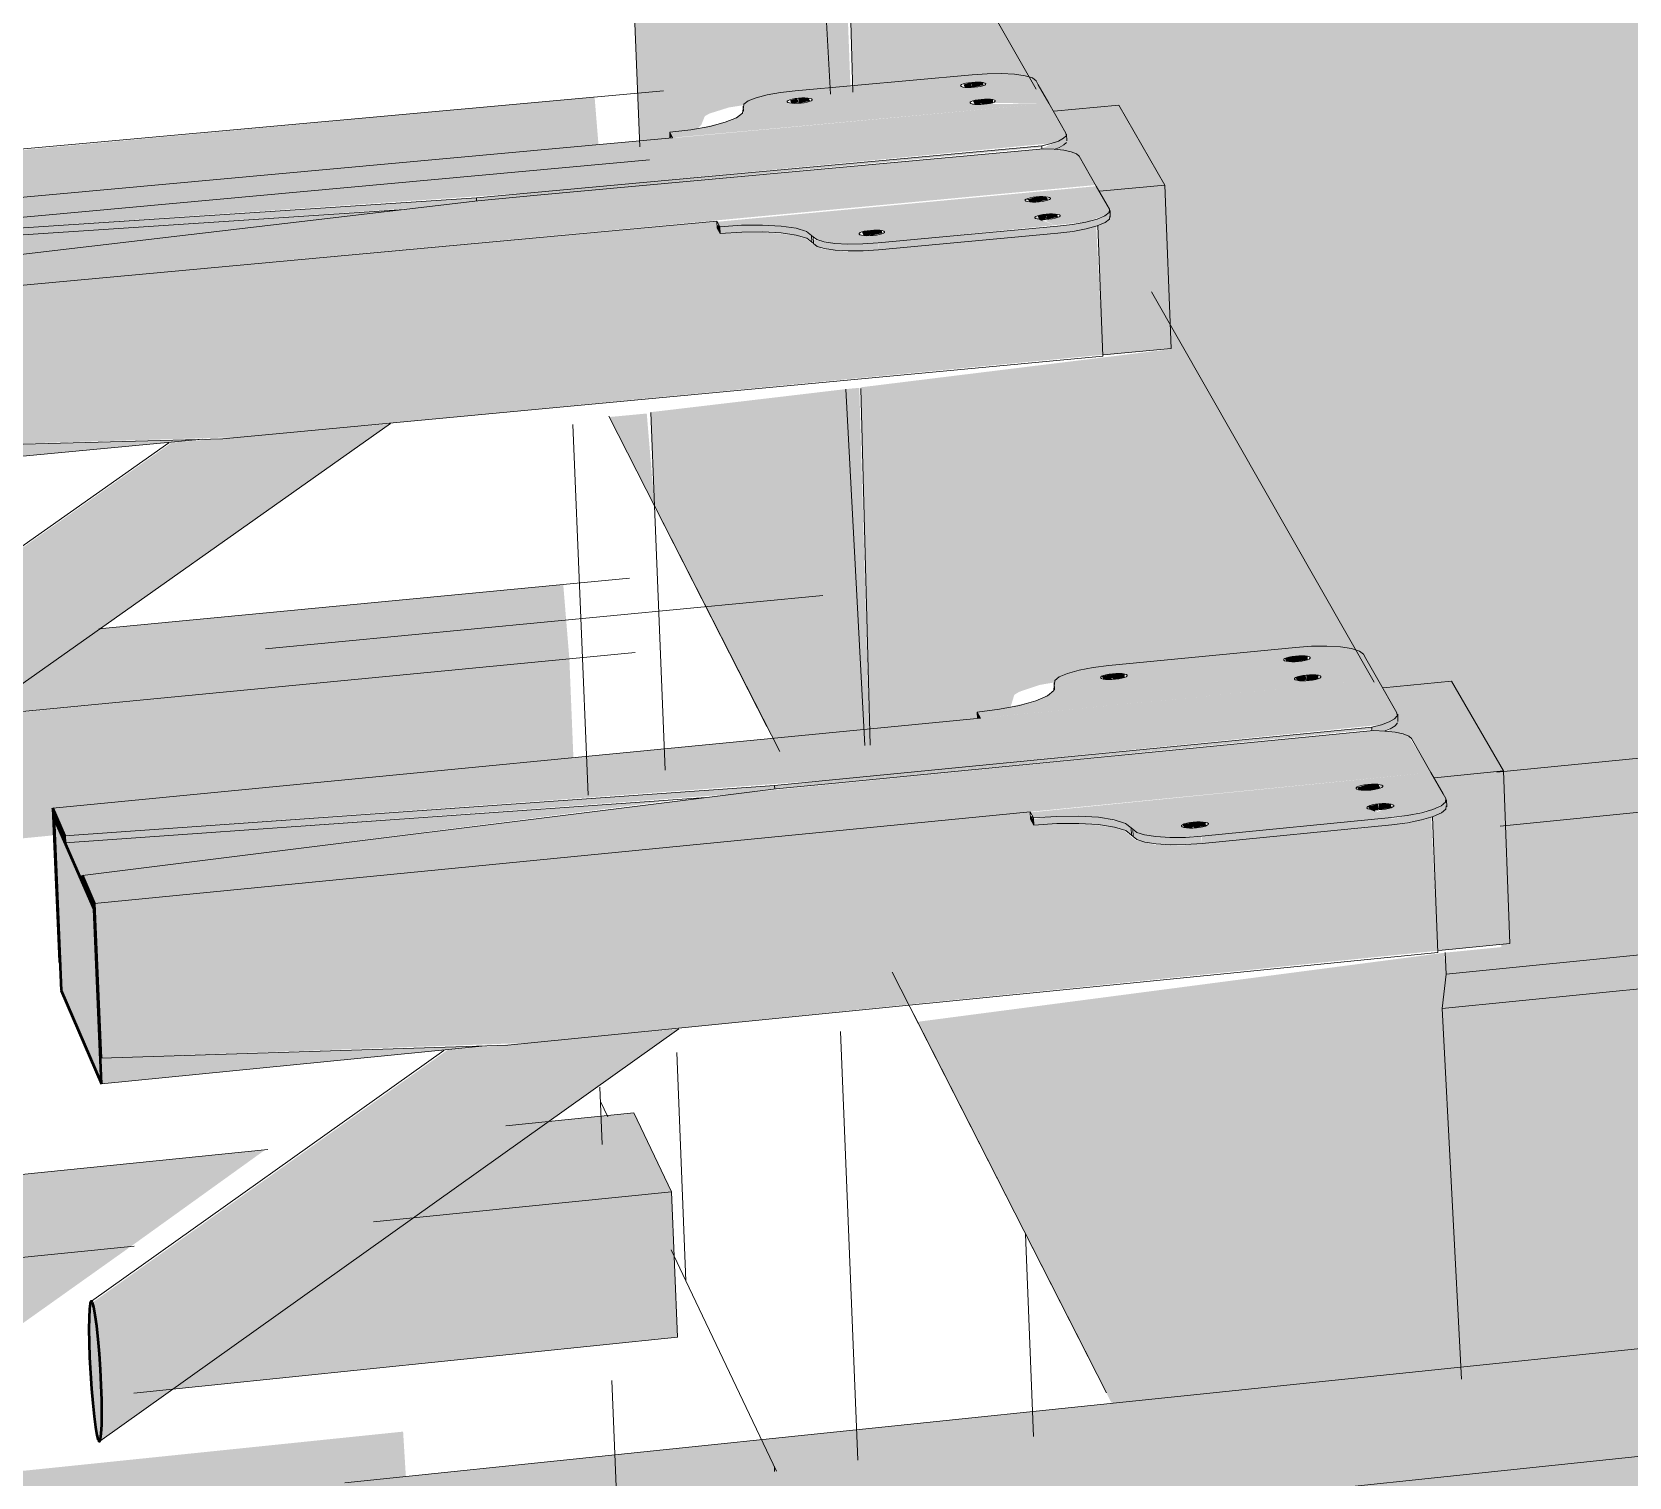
# Model space of a CAD drawing. Header units: inches. Extents: x -4126 to 2305, y -1116 to 12338.
# Drawn here: x 1846.714 to 1846.75878, y -788.69303 to -788.65251 of the extents above; entities that cross this region are included whole.
import ezdxf

# ---------------------------------------------------------------- set-up
doc = ezdxf.new("R2010")
doc.units = ezdxf.units.IN
doc.header["$MEASUREMENT"] = 0
for name, color, linetype, lineweight in [('A-FLOR-LEVL', 51, 'Continuous', 9), ('A-WALL', 113, 'Continuous', 13), ('A-WALL-PATT', 111, 'Continuous', 60), ('S-BEAM', 12, 'Continuous', 9)]:
    doc.layers.add(name, color=color, linetype=linetype, lineweight=lineweight)

# ---------------------------------------------------------------- blocks, each defined once
blk = doc.blocks.new('FP_248-PERSPECTIVE AT RAMP')
at = {"layer": 'A-WALL-PATT', "lineweight": 9}
for p, q in [((-8995.986663, -788.673213), (-8995.986963, -788.665801)), ((-8995.986081, -788.687533), (-8995.986341, -788.681129)), ((-8995.988478, -788.682501), (-8995.988272, -788.682933)), ((-8995.986497, -788.68666), (-8995.986081, -788.687533))]:
    blk.add_line(p, q, dxfattribs=at)
blk = doc.blocks.new('FP_249-PERSPECTIVE AT RAMP')
at = {"layer": 'A-WALL-PATT', "lineweight": 9}
for p, q in [((-8995.986663, -788.673213), (-8995.986963, -788.665801)), ((-8995.981264, -788.692558), (-8995.981746, -788.680542)), ((-8995.986081, -788.687533), (-8995.986341, -788.681129)), ((-8995.976336, -788.691897), (-8995.976562, -788.686217)), ((-8995.986081, -788.687533), (-8995.983542, -788.692863)), ((-8995.983598, -788.692871), (-8995.983604, -788.692735))]:
    blk.add_line(p, q, dxfattribs=at)

msp = doc.modelspace()

# ---------------------------------------------------------------- hatches: boundary and pattern name
at = {"layer": 'A-WALL'}
msp.add_hatch(color=256, dxfattribs=at).paths.add_polyline_path([(1846.731457, -788.665801), (1846.731239, -788.66321), (1846.730187, -788.663309), (1846.731281, -788.665456)], flags=0)
at = {"layer": 'S-BEAM'}
for points in [[(1846.754954, -788.673275), (1846.93304, -788.655807), (1846.900862, -788.630264), (1846.737252, -788.644659), (1846.737379, -788.645747), (1846.742544, -788.654804), (1846.744214, -788.654651), (1846.745509, -788.656896), (1846.745865, -788.660626), (1846.751775, -788.670989), (1846.753537, -788.670818), (1846.75395, -788.671534)], [(1846.740241, -788.654072), (1846.740357, -788.654065), (1846.740344, -788.653926), (1846.740115, -788.653986), (1846.740163, -788.654067), (1846.740233, -788.654071)], [(1846.740357, -788.654069), (1846.740678, -788.654002), (1846.740675, -788.653932), (1846.740351, -788.653925), (1846.740357, -788.654067)], [(1846.70765, -788.658413), (1846.72816, -788.657006), (1846.742606, -788.65563), (1846.742923, -788.655494), (1846.742993, -788.655349), (1846.742515, -788.654512), (1846.707364, -788.65776), (1846.707648, -788.658408)], [(1846.735378, -788.654515), (1846.735495, -788.654483), (1846.735457, -788.654372), (1846.735253, -788.654431), (1846.7353, -788.65451), (1846.735363, -788.654514)], [(1846.735497, -788.654513), (1846.735818, -788.654445), (1846.735776, -788.654369), (1846.735491, -788.654375), (1846.735496, -788.654509)], [(1846.74051, -788.654548), (1846.740624, -788.654514), (1846.740617, -788.654401), (1846.740382, -788.654444), (1846.740432, -788.654543), (1846.740494, -788.654547)], [(1846.740625, -788.654547), (1846.740944, -788.654492), (1846.740947, -788.654477), (1846.740944, -788.654407), (1846.740619, -788.654401), (1846.740625, -788.654544)], [(1846.726466, -788.657248), (1846.728159, -788.657091), (1846.742315, -788.655744), (1846.742314, -788.655706), (1846.726463, -788.657161), (1846.726466, -788.657247)], [(1846.731889, -788.655485), (1846.731948, -788.655448), (1846.731883, -788.655325), (1846.731889, -788.655479)], [(1846.742663, -788.655803), (1846.74297, -788.655644), (1846.743002, -788.655572), (1846.742995, -788.65542), (1846.742781, -788.655569), (1846.742317, -788.655779), (1846.742355, -788.655788), (1846.742656, -788.655802)], [(1846.708391, -788.660106), (1846.743824, -788.656804), (1846.743359, -788.65599), (1846.743138, -788.655871), (1846.742545, -788.655794), (1846.742321, -788.65579), (1846.726467, -788.657247), (1846.708087, -788.659411), (1846.708382, -788.660087)], [(1846.755067, -788.674786), (1846.933609, -788.657183), (1846.93304, -788.655807), (1846.754954, -788.673275), (1846.754994, -788.673451), (1846.755008, -788.673716)], [(1846.707659, -788.658605), (1846.724831, -788.657441), (1846.726466, -788.657244), (1846.726463, -788.657161), (1846.70765, -788.658413), (1846.707653, -788.658469)], [(1846.742051, -788.657283), (1846.742166, -788.657269), (1846.742161, -788.657133), (1846.741922, -788.657203), (1846.741972, -788.657278), (1846.742035, -788.657282)], [(1846.742167, -788.657281), (1846.742491, -788.657211), (1846.742442, -788.657133), (1846.742161, -788.657138), (1846.742167, -788.657279)], [(1846.753651, -788.678933), (1846.933687, -788.660941), (1846.933609, -788.657183), (1846.755067, -788.674786), (1846.755196, -788.678171), (1846.753628, -788.678327)], [(1846.733295, -788.658163), (1846.733263, -788.657926), (1846.73321, -788.657934), (1846.733213, -788.658009), (1846.733286, -788.658147)], [(1846.735868, -788.65841), (1846.735861, -788.658218), (1846.735596, -788.658069), (1846.735351, -788.658005), (1846.734483, -788.657926), (1846.733287, -788.657972), (1846.733295, -788.658163), (1846.734595, -788.658123), (1846.735432, -788.658208), (1846.735725, -788.658298), (1846.73586, -788.658403)], [(1846.742355, -788.657822), (1846.742325, -788.657798), (1846.74235, -788.65777), (1846.74244, -788.657743), (1846.74243, -788.65762), (1846.742195, -788.657664), (1846.742246, -788.65778), (1846.742352, -788.657821)], [(1846.742441, -788.657768), (1846.742767, -788.657698), (1846.742742, -788.657623), (1846.742435, -788.65762), (1846.742441, -788.657766)], [(1846.742766, -788.658153), (1846.743561, -788.658033), (1846.744093, -788.657858), (1846.744212, -788.657765), (1846.744158, -788.65761), (1846.743921, -788.657734), (1846.743553, -788.657841), (1846.742758, -788.657961)], [(1846.736888, -788.658651), (1846.737735, -788.658619), (1846.737714, -788.658428), (1846.736807, -788.658455), (1846.736213, -788.658395), (1846.735908, -788.658333), (1846.735964, -788.658485), (1846.736014, -788.658523), (1846.736519, -788.658631), (1846.73688, -788.658651)], [(1846.7374, -788.658226), (1846.737518, -788.658198), (1846.737513, -788.658075), (1846.737271, -788.658119), (1846.737321, -788.658221), (1846.737384, -788.658225)], [(1846.737519, -788.658223), (1846.737844, -788.658154), (1846.737826, -788.65808), (1846.737513, -788.658075), (1846.737518, -788.658219)], [(1846.737735, -788.658619), (1846.742766, -788.658153), (1846.742758, -788.657961), (1846.737727, -788.658427)], [(1846.753539, -788.679894), (1846.9334, -788.661862), (1846.933687, -788.660941), (1846.753651, -788.678933)], [(1846.708562, -788.674429), (1846.724029, -788.663497), (1846.717915, -788.664028), (1846.708376, -788.670753), (1846.708446, -788.671082), (1846.708578, -788.672518), (1846.708615, -788.673982), (1846.708587, -788.674367)], [(1846.749314, -788.670175), (1846.749431, -788.67016), (1846.749425, -788.67001), (1846.749125, -788.67008), (1846.749175, -788.670161), (1846.749297, -788.670174)], [(1846.749431, -788.670173), (1846.749772, -788.670112), (1846.749768, -788.670018), (1846.749425, -788.67001), (1846.749431, -788.67017)], [(1846.693145, -788.677491), (1846.711684, -788.675684), (1846.711695, -788.675321), (1846.729213, -788.673616), (1846.729069, -788.670087), (1846.711185, -788.671829), (1846.706432, -788.675181), (1846.706301, -788.674432), (1846.706196, -788.672842), (1846.706179, -788.672289), (1846.69297, -788.673559)], [(1846.714926, -788.675047), (1846.736619, -788.673466), (1846.751841, -788.671935), (1846.752204, -788.671771), (1846.752273, -788.671607), (1846.751737, -788.670669), (1846.714589, -788.674276), (1846.714737, -788.674615)], [(1846.744179, -788.670672), (1846.744299, -788.670636), (1846.744294, -788.670507), (1846.743993, -788.670577), (1846.744043, -788.670658), (1846.744163, -788.670671)], [(1846.7443, -788.67067), (1846.744641, -788.670609), (1846.744638, -788.670515), (1846.744294, -788.670507), (1846.7443, -788.670666)], [(1846.749614, -788.670709), (1846.749731, -788.670671), (1846.749711, -788.670546), (1846.749426, -788.670614), (1846.749476, -788.670695), (1846.749598, -788.670708)], [(1846.749732, -788.670707), (1846.750073, -788.670646), (1846.75007, -788.670551), (1846.749726, -788.670544), (1846.749732, -788.670705)], [(1846.740513, -788.671761), (1846.740596, -788.67175), (1846.740505, -788.67158), (1846.740512, -788.671754)], [(1846.751906, -788.672115), (1846.752242, -788.671938), (1846.752283, -788.671817), (1846.752277, -788.671688), (1846.752078, -788.671842), (1846.751796, -788.671946), (1846.751567, -788.672008), (1846.751613, -788.6721), (1846.751883, -788.672114)], [(1846.715758, -788.676949), (1846.753226, -788.673276), (1846.752617, -788.672289), (1846.752445, -788.672192), (1846.751835, -788.672108), (1846.751575, -788.672102), (1846.733725, -788.673875), (1846.715416, -788.676168), (1846.715756, -788.676944)], [(1846.734827, -788.673739), (1846.736619, -788.673563), (1846.751569, -788.672065), (1846.751567, -788.672008), (1846.734823, -788.673641), (1846.734827, -788.673737)], [(1846.751343, -788.673778), (1846.751461, -788.673763), (1846.751455, -788.673609), (1846.751153, -788.673698), (1846.751203, -788.673763), (1846.751327, -788.673777)], [(1846.751462, -788.673776), (1846.751806, -788.673714), (1846.751753, -788.673609), (1846.751455, -788.673609), (1846.751462, -788.673773)], [(1846.714935, -788.67525), (1846.733717, -788.673878), (1846.734827, -788.673734), (1846.734823, -788.673641), (1846.714926, -788.675047)], [(1846.71479, -788.678618), (1846.714662, -788.674626), (1846.714935, -788.67525), (1846.714926, -788.675047), (1846.714589, -788.674276), (1846.71477, -788.678571)], [(1846.742089, -788.674754), (1846.742054, -788.6745), (1846.741994, -788.674502), (1846.742032, -788.674645), (1846.74208, -788.674737)], [(1846.744825, -788.675031), (1846.744817, -788.674828), (1846.744553, -788.674667), (1846.744067, -788.674558), (1846.743434, -788.674505), (1846.742708, -788.674508), (1846.742082, -788.674577), (1846.742089, -788.674754), (1846.743355, -788.674702), (1846.744356, -788.674804), (1846.744669, -788.674905), (1846.744816, -788.675024)], [(1846.751661, -788.674373), (1846.751652, -788.674356), (1846.751674, -788.674325), (1846.751769, -788.674294), (1846.751746, -788.674158), (1846.75146, -788.674227), (1846.751511, -788.674313), (1846.751652, -788.67437)], [(1846.75177, -788.674323), (1846.752115, -788.674261), (1846.7521, -788.674162), (1846.751764, -788.674156), (1846.75177, -788.67432)], [(1846.752126, -788.674742), (1846.753059, -788.67458), (1846.753521, -788.674411), (1846.753644, -788.674306), (1846.753636, -788.674104), (1846.75347, -788.674228), (1846.752956, -788.674405), (1846.752119, -788.674577)], [(1846.715953, -788.682009), (1846.715746, -788.677107), (1846.714622, -788.674631), (1846.714823, -788.679385), (1846.715953, -788.682008)], [(1846.745914, -788.675302), (1846.74681, -788.675265), (1846.746776, -788.675064), (1846.745828, -788.675094), (1846.745197, -788.675027), (1846.744975, -788.674955), (1846.744867, -788.674922), (1846.744872, -788.675069), (1846.744983, -788.675158), (1846.745263, -788.675239), (1846.745906, -788.675301)], [(1846.746448, -788.674837), (1846.746568, -788.674806), (1846.746563, -788.674667), (1846.746258, -788.674739), (1846.746309, -788.674822), (1846.746431, -788.674836)], [(1846.746569, -788.674834), (1846.746915, -788.674771), (1846.746911, -788.674675), (1846.746563, -788.674667), (1846.746569, -788.674829)], [(1846.74681, -788.675265), (1846.752126, -788.674742), (1846.752118, -788.674539), (1846.746802, -788.675062), (1846.746805, -788.67514)], [(1846.715941, -788.681282), (1846.715737, -788.6769), (1846.715416, -788.676168), (1846.715446, -788.676419), (1846.715746, -788.677107), (1846.71592, -788.681235)], [(1846.715896, -788.692031), (1846.732118, -788.680464), (1846.725646, -788.681061), (1846.7157, -788.688137), (1846.715778, -788.688494), (1846.715914, -788.689903), (1846.715962, -788.691251), (1846.715925, -788.69197)], [(1846.715896, -788.692031), (1846.715946, -788.691814), (1846.715954, -788.690779), (1846.715857, -788.689164), (1846.715715, -788.688272), (1846.715638, -788.688161), (1846.715601, -788.688809), (1846.715642, -788.690119), (1846.715784, -788.691633), (1846.71588, -788.691973)], [(1846.654105, -788.714512), (1846.696948, -788.709875), (1846.696844, -788.709567), (1846.69656, -788.705233), (1846.714151, -788.703346), (1846.713724, -788.702268), (1846.713395, -788.697041), (1846.724659, -788.695863), (1846.724408, -788.691757), (1846.710467, -788.693196), (1846.707247, -788.6955), (1846.707084, -788.694716), (1846.706946, -788.693559), (1846.691976, -788.695104), (1846.691774, -788.694508), (1846.650888, -788.698719), (1846.651224, -788.70037)]]:
    msp.add_hatch(color=256, dxfattribs=at).paths.add_polyline_path(points, flags=0)
h = msp.add_hatch(color=256, dxfattribs=at)
h.paths.add_polyline_path([(1846.735027, -788.672809), (1846.73735, -788.672522), (1846.736823, -788.662525), (1846.73135, -788.663172), (1846.731457, -788.665801), (1846.735021, -788.672797)], flags=0)
h.paths.add_polyline_path([(1846.731047, -788.655709), (1846.731714, -788.655583), (1846.732561, -788.65531), (1846.732767, -788.655122), (1846.732866, -788.654875), (1846.732992, -788.654801), (1846.733542, -788.654628), (1846.734708, -788.65445), (1846.736387, -788.654247), (1846.736095, -788.648701), (1846.736165, -788.647462), (1846.736081, -788.646634), (1846.730704, -788.647263), (1846.731047, -788.655701)], flags=0)
h.paths.add_polyline_path([(1846.734244, -788.654837), (1846.734224, -788.65475), (1846.734175, -788.654822), (1846.73424, -788.654836)], flags=0)
h.paths.add_polyline_path([(1846.734867, -788.654771), (1846.734911, -788.6547), (1846.734864, -788.654719), (1846.734866, -788.654758)], flags=0)
h.paths.add_polyline_path([(1846.731807, -788.639465), (1846.731479, -788.639781), (1846.731534, -788.639789), (1846.731583, -788.639663), (1846.731783, -788.639486)], flags=0)
h.paths.add_polyline_path([(1846.734109, -788.640345), (1846.734288, -788.640326), (1846.73013, -788.633115), (1846.730394, -788.639614), (1846.732678, -788.639413), (1846.733359, -788.639451), (1846.733667, -788.639569), (1846.734023, -788.640194)], flags=0)
h.paths.add_polyline_path([(1846.731774, -788.640219), (1846.731719, -788.640155), (1846.731709, -788.640206), (1846.731771, -788.640219)], flags=0)
h.paths.add_polyline_path([(1846.732364, -788.640161), (1846.732406, -788.640098), (1846.732362, -788.640124), (1846.732363, -788.64015)], flags=0)
h.paths.add_polyline_path([(1846.732123, -788.639733), (1846.732155, -788.639668), (1846.732122, -788.639713), (1846.732123, -788.639723)], flags=0)
h = msp.add_hatch(color=256, dxfattribs=at)
h.paths.add_polyline_path([(1846.755094, -788.712196), (1846.755161, -788.711688), (1846.754752, -788.711525)], flags=0)
h.paths.add_polyline_path([(1846.754994, -788.70756), (1846.754518, -788.698506), (1846.748541, -788.699334), (1846.752149, -788.706415), (1846.754868, -788.707509)], flags=0)
h.paths.add_polyline_path([(1846.744581, -788.691562), (1846.754086, -788.690286), (1846.753539, -788.679894), (1846.753651, -788.678933), (1846.753599, -788.678331), (1846.738827, -788.680267), (1846.742019, -788.686532)], flags=0)
h.paths.add_polyline_path([(1846.737505, -788.672503), (1846.739043, -788.672303), (1846.739036, -788.672131), (1846.740349, -788.671896), (1846.741236, -788.671589), (1846.74144, -788.671433), (1846.741544, -788.6711), (1846.741675, -788.671016), (1846.742251, -788.670821), (1846.743344, -788.670635), (1846.74945, -788.669898), (1846.750439, -788.669896), (1846.750922, -788.669985), (1846.751039, -788.670069), (1846.751577, -788.671014), (1846.751775, -788.670989), (1846.745827, -788.660561), (1846.745861, -788.661413), (1846.737237, -788.662476), (1846.737501, -788.672358)], flags=0)
h.paths.add_polyline_path([(1846.749624, -788.670817), (1846.749695, -788.670753), (1846.749622, -788.670753), (1846.749624, -788.670801)], flags=0)
h.paths.add_polyline_path([(1846.743655, -788.67098), (1846.743724, -788.670916), (1846.743652, -788.670921), (1846.743654, -788.670965)], flags=0)
h.paths.add_polyline_path([(1846.749323, -788.670283), (1846.749394, -788.670218), (1846.749321, -788.670226), (1846.749323, -788.670267)], flags=0)
h.paths.add_polyline_path([(1846.739905, -788.653859), (1846.739568, -788.654211), (1846.739626, -788.654221), (1846.73966, -788.654095), (1846.739887, -788.653876)], flags=0)
h.paths.add_polyline_path([(1846.742356, -788.654825), (1846.742544, -788.654804), (1846.737346, -788.645747), (1846.737375, -788.646492), (1846.736645, -788.646572), (1846.73676, -788.648998), (1846.736909, -788.650156), (1846.737034, -788.654185), (1846.740822, -788.653799), (1846.741541, -788.653841), (1846.74187, -788.653972), (1846.742263, -788.654661)], flags=0)
h.paths.add_polyline_path([(1846.739893, -788.6547), (1846.739836, -788.654629), (1846.739826, -788.654686), (1846.739889, -788.6547)], flags=0)
h.paths.add_polyline_path([(1846.740513, -788.654635), (1846.740558, -788.654564), (1846.740511, -788.654579), (1846.740513, -788.654622)], flags=0)
h.paths.add_polyline_path([(1846.740245, -788.654159), (1846.74029, -788.654088), (1846.740243, -788.654106), (1846.740245, -788.654146)], flags=0)
h = msp.add_hatch(color=256, dxfattribs=at)
h.paths.add_polyline_path([(1846.73735, -788.672522), (1846.73749, -788.672508), (1846.737198, -788.66249), (1846.736823, -788.662525), (1846.737341, -788.672363)], flags=0)
h.paths.add_polyline_path([(1846.736388, -788.654259), (1846.736957, -788.654207), (1846.736784, -788.649722), (1846.736667, -788.64865), (1846.736095, -788.648701), (1846.736387, -788.654247)], flags=0)
h = msp.add_hatch(color=256, dxfattribs=at)
h.paths.add_polyline_path([(1846.742515, -788.654512), (1846.740306, -788.654502), (1846.740334, -788.654463), (1846.740619, -788.654401), (1846.740988, -788.654421), (1846.740983, -788.654476), (1846.740937, -788.654535), (1846.742258, -788.654516)], flags=0)
h.paths.add_polyline_path([(1846.731964, -788.655477), (1846.742515, -788.654512), (1846.742153, -788.653878), (1846.742051, -788.653801), (1846.741553, -788.653697), (1846.7406, -788.653693), (1846.738685, -788.653861), (1846.734612, -788.654277), (1846.734051, -788.654469), (1846.733957, -788.654562), (1846.733928, -788.654787), (1846.733636, -788.654966), (1846.733441, -788.655044), (1846.732471, -788.655255), (1846.731883, -788.655325), (1846.731948, -788.655448)], flags=0)
h.paths.add_polyline_path([(1846.735385, -788.654513), (1846.735176, -788.654469), (1846.735204, -788.65443), (1846.735491, -788.654368), (1846.735859, -788.654388), (1846.735853, -788.654444), (1846.735566, -788.654506), (1846.735429, -788.654513)], flags=0)
h.paths.add_polyline_path([(1846.740248, -788.654069), (1846.740038, -788.654026), (1846.740066, -788.653987), (1846.740161, -788.653955), (1846.740444, -788.653919), (1846.740742, -788.653962), (1846.740714, -788.654), (1846.740429, -788.654063), (1846.740315, -788.654069)], flags=0)
h = msp.add_hatch(color=256, dxfattribs=at)
h.paths.add_polyline_path([(1846.688047, -788.66006), (1846.699987, -788.658966), (1846.699819, -788.657654), (1846.699752, -788.657068), (1846.687366, -788.658195), (1846.687928, -788.659734)], flags=0)
h.paths.add_polyline_path([(1846.70066, -788.658905), (1846.729404, -788.656271), (1846.729393, -788.656142), (1846.729918, -788.656072), (1846.729777, -788.654336), (1846.703693, -788.65675), (1846.700686, -788.658887)], flags=0)
h = msp.add_hatch(color=256, dxfattribs=at)
h.paths.add_polyline_path([(1846.708095, -788.659604), (1846.708077, -788.659414), (1846.724435, -788.657488), (1846.707659, -788.658605), (1846.708085, -788.659582)], flags=0)
h.paths.add_polyline_path([(1846.742061, -788.657147), (1846.742557, -788.657064), (1846.742069, -788.657146)], flags=0)
h.paths.add_polyline_path([(1846.743912, -788.656978), (1846.745765, -788.656807), (1846.74447, -788.654565), (1846.742631, -788.654733), (1846.74298, -788.65536), (1846.742989, -788.655458), (1846.74297, -788.655644), (1846.742802, -788.655754), (1846.74268, -788.655805), (1846.743129, -788.655874), (1846.74335, -788.655993), (1846.743833, -788.656839)], flags=0)
h = msp.add_hatch(color=256, dxfattribs=at)
h.paths.add_polyline_path([(1846.708579, -788.664889), (1846.718698, -788.66394), (1846.70855, -788.664201), (1846.708563, -788.66452)], flags=0)
h.paths.add_polyline_path([(1846.744026, -788.661564), (1846.745945, -788.661383), (1846.745765, -788.656807), (1846.743912, -788.656978), (1846.744173, -788.657528), (1846.744117, -788.657821), (1846.743884, -788.657966), (1846.743954, -788.65974)], flags=0)
h = msp.add_hatch(color=256, dxfattribs=at)
h.paths.add_polyline_path([(1846.742758, -788.657961), (1846.742139, -788.65769), (1846.742263, -788.657646), (1846.742671, -788.657616), (1846.742831, -788.657658), (1846.742804, -788.657697), (1846.742572, -788.657754), (1846.742389, -788.657817), (1846.742697, -788.657937)], flags=0)
h.paths.add_polyline_path([(1846.73688, -788.658459), (1846.737857, -788.658415), (1846.743553, -788.657841), (1846.744119, -788.65764), (1846.744204, -788.657573), (1846.744212, -788.657484), (1846.743842, -788.656836), (1846.733214, -788.657834), (1846.733287, -788.657972), (1846.734483, -788.657926), (1846.735425, -788.658016), (1846.735717, -788.658106), (1846.736006, -788.658332), (1846.736511, -788.658439)], flags=0)
h.paths.add_polyline_path([(1846.737406, -788.658224), (1846.737194, -788.658179), (1846.737223, -788.658139), (1846.737422, -788.658086), (1846.737841, -788.658082), (1846.737907, -788.658132), (1846.737764, -788.658191), (1846.737496, -788.658223)], flags=0)
h.paths.add_polyline_path([(1846.742057, -788.657281), (1846.741845, -788.657236), (1846.741873, -788.657197), (1846.74207, -788.657144), (1846.742424, -788.65713), (1846.742554, -788.65719), (1846.742413, -788.657248), (1846.742077, -788.657281)], flags=0)
h = msp.add_hatch(color=256, dxfattribs=at)
h.paths.add_polyline_path([(1846.708566, -788.6642), (1846.719877, -788.663873), (1846.744028, -788.661563), (1846.743841, -788.657959), (1846.743506, -788.658051), (1846.742682, -788.658173), (1846.736832, -788.658667), (1846.736171, -788.658599), (1846.735879, -788.658455), (1846.735829, -788.658414), (1846.735691, -788.658304), (1846.735405, -788.658213), (1846.734472, -788.658122), (1846.733268, -788.658125), (1846.733209, -788.657928), (1846.733205, -788.657817), (1846.708391, -788.660106), (1846.708553, -788.663905)], flags=0)
h.paths.add_polyline_path([(1846.737242, -788.658225), (1846.737224, -788.658136), (1846.737162, -788.658193), (1846.737238, -788.658225)], flags=0)
h.paths.add_polyline_path([(1846.737811, -788.658178), (1846.737869, -788.658121), (1846.737809, -788.658125), (1846.737811, -788.658165)], flags=0)
h.paths.add_polyline_path([(1846.742167, -788.657773), (1846.74215, -788.65768), (1846.742087, -788.657738), (1846.742163, -788.657772)], flags=0)
h.paths.add_polyline_path([(1846.742734, -788.657723), (1846.742794, -788.657667), (1846.742732, -788.657679), (1846.742733, -788.65771)], flags=0)
h.paths.add_polyline_path([(1846.741917, -788.657274), (1846.741906, -788.657206), (1846.741864, -788.65726), (1846.741913, -788.657273)], flags=0)
h.paths.add_polyline_path([(1846.742483, -788.657228), (1846.742543, -788.657172), (1846.74248, -788.657157), (1846.742483, -788.657214)], flags=0)
h = msp.add_hatch(color=256, dxfattribs=at)
h.paths.add_polyline_path([(1846.756432, -788.708262), (1846.927495, -788.689471), (1846.934549, -788.684042), (1846.934306, -788.679356), (1846.754518, -788.698506), (1846.754994, -788.70756), (1846.755553, -788.707833)], flags=0)
h.paths.add_polyline_path([(1846.754086, -788.690286), (1846.926637, -788.672379), (1846.926631, -788.672132), (1846.933893, -788.671379), (1846.9334, -788.661862), (1846.753539, -788.679894), (1846.753768, -788.684254)], flags=0)
h.paths.add_polyline_path([(1846.933779, -788.68878), (1846.934789, -788.688669), (1846.934756, -788.688027)], flags=0)
h = msp.add_hatch(color=256, dxfattribs=at)
h.paths.add_polyline_path([(1846.69297, -788.673559), (1846.706181, -788.672288), (1846.706178, -788.6715), (1846.706243, -788.67143), (1846.708277, -788.669977), (1846.692223, -788.67151), (1846.692546, -788.672395)], flags=0)
h.paths.add_polyline_path([(1846.711221, -788.671804), (1846.729069, -788.670087), (1846.728898, -788.668008), (1846.714622, -788.669371), (1846.711474, -788.671622)], flags=0)
h = msp.add_hatch(color=256, dxfattribs=at)
h.paths.add_polyline_path([(1846.724055, -788.696114), (1846.930199, -788.674541), (1846.929776, -788.674127), (1846.929767, -788.673928), (1846.929826, -788.673823), (1846.930207, -788.673648), (1846.930265, -788.673628), (1846.949026, -788.671045), (1846.928762, -788.672541), (1846.928015, -788.672469), (1846.927587, -788.672309), (1846.927174, -788.672009), (1846.722777, -788.693192)], flags=0)
h.paths.add_polyline_path([(1846.968961, -788.670485), (1846.970622, -788.670311), (1846.967351, -788.667845), (1846.965703, -788.668016), (1846.966633, -788.66872), (1846.966694, -788.669072), (1846.966616, -788.669213), (1846.966973, -788.669247), (1846.967229, -788.669294), (1846.967563, -788.669425), (1846.968921, -788.670454)], flags=0)
h = msp.add_hatch(color=256, dxfattribs=at)
h.paths.add_polyline_path([(1846.740596, -788.67175), (1846.751737, -788.670669), (1846.751331, -788.669957), (1846.751221, -788.669871), (1846.750775, -788.669768), (1846.750304, -788.669733), (1846.749266, -788.669783), (1846.743754, -788.670329), (1846.743023, -788.670501), (1846.742678, -788.670701), (1846.742654, -788.670977), (1846.74235, -788.671177), (1846.742147, -788.671265), (1846.741126, -788.671502), (1846.740505, -788.67158)], flags=0)
h.paths.add_polyline_path([(1846.749621, -788.670706), (1846.749398, -788.67065), (1846.749426, -788.670614), (1846.749631, -788.670556), (1846.750002, -788.670541), (1846.75014, -788.670606), (1846.749993, -788.67067), (1846.749716, -788.670705)], flags=0)
h.paths.add_polyline_path([(1846.744187, -788.67067), (1846.743964, -788.670621), (1846.743993, -788.670577), (1846.744235, -788.670515), (1846.74457, -788.670504), (1846.744707, -788.67057), (1846.744559, -788.670634), (1846.744281, -788.670669)], flags=0)
h.paths.add_polyline_path([(1846.749321, -788.670172), (1846.749097, -788.670124), (1846.749125, -788.67008), (1846.749175, -788.670058), (1846.749523, -788.670004), (1846.749816, -788.670033), (1846.749826, -788.670083), (1846.749692, -788.670136), (1846.749405, -788.670172)], flags=0)
h = msp.add_hatch(color=256, dxfattribs=at)
h.paths.add_polyline_path([(1846.724271, -788.70132), (1846.94398, -788.67793), (1846.93028, -788.678333), (1846.930199, -788.674541), (1846.724055, -788.696114), (1846.724199, -788.699595)], flags=0)
h.paths.add_polyline_path([(1846.968881, -788.675298), (1846.970705, -788.675104), (1846.970622, -788.670311), (1846.968961, -788.670485), (1846.969784, -788.671181), (1846.969739, -788.671389), (1846.969741, -788.671487), (1846.96958, -788.67159), (1846.968988, -788.671759), (1846.96882, -788.671815), (1846.96887, -788.674637)], flags=0)
h = msp.add_hatch(color=256, dxfattribs=at)
h.paths.add_polyline_path([(1846.715425, -788.676372), (1846.715406, -788.676172), (1846.732122, -788.674035), (1846.714935, -788.67525), (1846.715415, -788.676349)], flags=0)
h.paths.add_polyline_path([(1846.753298, -788.673423), (1846.755255, -788.673232), (1846.753802, -788.670716), (1846.751861, -788.670905), (1846.752261, -788.671618), (1846.752268, -788.67169), (1846.752242, -788.671938), (1846.752142, -788.672011), (1846.752034, -788.672128), (1846.752436, -788.672196), (1846.752674, -788.67233), (1846.753253, -788.673344)], flags=0)
h = msp.add_hatch(color=256, dxfattribs=at)
h.paths.add_polyline_path([(1846.715953, -788.682009), (1846.726608, -788.680946), (1846.715922, -788.681283), (1846.715938, -788.681648)], flags=0)
h.paths.add_polyline_path([(1846.753416, -788.678273), (1846.755441, -788.678072), (1846.755255, -788.673232), (1846.753298, -788.673423), (1846.753595, -788.674094), (1846.753535, -788.674378), (1846.753422, -788.674453), (1846.753272, -788.674534), (1846.753396, -788.677771)], flags=0)
h = msp.add_hatch(color=256, dxfattribs=at)
h.paths.add_polyline_path([(1846.752118, -788.674539), (1846.751433, -788.67425), (1846.751581, -788.674185), (1846.751958, -788.674148), (1846.752184, -788.674198), (1846.752156, -788.674243), (1846.751913, -788.674307), (1846.751721, -788.674377), (1846.752046, -788.67451)], flags=0)
h.paths.add_polyline_path([(1846.745906, -788.675098), (1846.746929, -788.67505), (1846.752559, -788.674482), (1846.753314, -788.674297), (1846.753636, -788.674104), (1846.753602, -788.673934), (1846.753226, -788.673276), (1846.741998, -788.674394), (1846.742081, -788.674551), (1846.743434, -788.674505), (1846.744348, -788.674601), (1846.744661, -788.674702), (1846.744975, -788.674955), (1846.745263, -788.675037), (1846.745514, -788.675075)], flags=0)
h.paths.add_polyline_path([(1846.746455, -788.674834), (1846.746229, -788.674784), (1846.746258, -788.674739), (1846.746467, -788.674679), (1846.746843, -788.674664), (1846.746982, -788.674731), (1846.746833, -788.674797), (1846.746551, -788.674833)], flags=0)
h.paths.add_polyline_path([(1846.751351, -788.673775), (1846.751124, -788.673725), (1846.751157, -788.673679), (1846.75136, -788.673621), (1846.751753, -788.673609), (1846.751874, -788.673673), (1846.751726, -788.673738), (1846.751367, -788.673775)], flags=0)
h = msp.add_hatch(color=256, dxfattribs=at)
h.paths.add_polyline_path([(1846.715941, -788.681282), (1846.728048, -788.680852), (1846.753418, -788.678273), (1846.753232, -788.674536), (1846.752505, -788.674707), (1846.751316, -788.674837), (1846.74629, -788.675318), (1846.745464, -788.675297), (1846.744933, -788.675167), (1846.744835, -788.675083), (1846.74479, -788.675044), (1846.744633, -788.674913), (1846.744326, -788.674811), (1846.743452, -788.674714), (1846.742717, -788.674713), (1846.742059, -788.674711), (1846.741994, -788.674502), (1846.741989, -788.674377), (1846.715758, -788.676949), (1846.715924, -788.680901)], flags=0)
h.paths.add_polyline_path([(1846.746878, -788.674786), (1846.74694, -788.674721), (1846.746876, -788.674725), (1846.746877, -788.67477)], flags=0)
h.paths.add_polyline_path([(1846.752079, -788.674275), (1846.752144, -788.674212), (1846.752075, -788.674194), (1846.752078, -788.674259)], flags=0)
h.paths.add_polyline_path([(1846.751797, -788.673717), (1846.751862, -788.673654), (1846.751794, -788.673636), (1846.751796, -788.673701)], flags=0)
h = msp.add_hatch(color=256, dxfattribs=at)
h.paths.add_polyline_path([(1846.650678, -788.697689), (1846.691437, -788.693504), (1846.691187, -788.692761), (1846.690915, -788.688639), (1846.714271, -788.686279), (1846.716917, -788.684388), (1846.707025, -788.685382), (1846.705951, -788.682675), (1846.705612, -788.677864), (1846.686793, -788.679708), (1846.686754, -788.679593), (1846.647769, -788.683412)], flags=0)
h.paths.add_polyline_path([(1846.721098, -788.685589), (1846.724012, -788.685294), (1846.723916, -788.683735), (1846.723651, -788.683762), (1846.721386, -788.685383)], flags=0)
h = msp.add_hatch(color=256, dxfattribs=at)
h.paths.add_polyline_path([(1846.698394, -788.688427), (1846.716773, -788.686566), (1846.720538, -788.683858), (1846.697569, -788.686165)], flags=0)
h.paths.add_polyline_path([(1846.723502, -788.685885), (1846.731933, -788.685026), (1846.730876, -788.682819), (1846.727253, -788.683183), (1846.724687, -788.685031)], flags=0)
h = msp.add_hatch(color=256, dxfattribs=at)
h.paths.add_polyline_path([(1846.698575, -788.692552), (1846.71332, -788.691038), (1846.713281, -788.689409), (1846.713329, -788.689015), (1846.716773, -788.686566), (1846.698394, -788.688427), (1846.698548, -788.691942)], flags=0)
h.paths.add_polyline_path([(1846.716761, -788.690686), (1846.732101, -788.689112), (1846.731935, -788.685031), (1846.723502, -788.685885), (1846.717003, -788.690514)], flags=0)

# ---------------------------------------------------------------- linework, layer by layer
at = {"layer": 'A-FLOR-LEVL'}
msp.add_line((1846.736171, -788.668312), (1846.720554, -788.669808), dxfattribs=at)
at = {"layer": 'A-WALL'}
for p, q in [((1846.734606, -788.671982), (1846.730177, -788.663289)), ((1846.729592, -788.673916), (1846.729167, -788.663514)), ((1846.743769, -788.689968), (1846.738116, -788.678871)), ((1846.729991, -788.683702), (1846.729926, -788.682103)), ((1846.730433, -788.694532), (1846.730261, -788.690326))]:
    msp.add_line(p, q, dxfattribs=at)
at = {"layer": 'S-BEAM'}
for p, q in [((1846.742153, -788.654117), (1846.737288, -788.645587)), ((1846.730705, -788.647289), (1846.731048, -788.655732)), ((1846.736388, -788.654259), (1846.736095, -788.648701)), ((1846.736909, -788.650156), (1846.737017, -788.654204)), ((1846.740358, -788.653709), (1846.7354, -788.65416)), ((1846.742153, -788.653878), (1846.742217, -788.65399)), ((1846.704663, -788.656621), (1846.731708, -788.654161)), ((1846.742217, -788.65399), (1846.742515, -788.654512)), ((1846.733944, -788.654663), (1846.733949, -788.654626)), ((1846.733952, -788.654731), (1846.733946, -788.654596)), ((1846.742515, -788.654512), (1846.742993, -788.655349)), ((1846.742653, -788.654731), (1846.74447, -788.654565)), ((1846.74447, -788.654565), (1846.745765, -788.656807)), ((1846.731964, -788.655477), (1846.70735, -788.657727)), ((1846.726463, -788.657161), (1846.742314, -788.655706)), ((1846.731964, -788.655477), (1846.731883, -788.655325)), ((1846.731883, -788.655325), (1846.731889, -788.655485)), ((1846.742317, -788.655796), (1846.742314, -788.655706)), ((1846.743009, -788.655377), (1846.743017, -788.655567)), ((1846.73132, -788.656096), (1846.701379, -788.658839)), ((1846.728164, -788.65709), (1846.742359, -788.655786)), ((1846.743359, -788.65599), (1846.743842, -788.656836)), ((1846.755071, -788.673263), (1846.93304, -788.655807)), ((1846.743842, -788.656836), (1846.744146, -788.657369)), ((1846.745765, -788.656807), (1846.743935, -788.656976)), ((1846.745765, -788.656807), (1846.745945, -788.661383)), ((1846.70765, -788.658413), (1846.726463, -788.657161)), ((1846.724435, -788.657488), (1846.707659, -788.658605)), ((1846.726504, -788.657242), (1846.708087, -788.659411)), ((1846.726463, -788.657161), (1846.726466, -788.657249)), ((1846.726504, -788.657242), (1846.728164, -788.65709)), ((1846.74193, -788.657204), (1846.741843, -788.657212)), ((1846.744146, -788.657369), (1846.744212, -788.657484)), ((1846.75517, -788.674776), (1846.933609, -788.657183)), ((1846.733205, -788.657817), (1846.708391, -788.660106)), ((1846.733213, -788.658009), (1846.733205, -788.657817)), ((1846.733287, -788.657972), (1846.733205, -788.657817)), ((1846.743885, -788.657941), (1846.74403, -788.661606)), ((1846.744229, -788.657513), (1846.744236, -788.657705)), ((1846.733213, -788.658009), (1846.733295, -788.658163)), ((1846.733287, -788.657972), (1846.733295, -788.658163)), ((1846.735904, -788.658252), (1846.735861, -788.658218)), ((1846.735861, -788.658218), (1846.735868, -788.65841)), ((1846.735904, -788.658252), (1846.735912, -788.658444)), ((1846.742758, -788.657961), (1846.737727, -788.658427)), ((1846.742766, -788.658153), (1846.737735, -788.658619)), ((1846.735868, -788.65841), (1846.735912, -788.658444)), ((1846.751632, -788.670739), (1846.745394, -788.6598)), ((1846.753651, -788.678933), (1846.933687, -788.660941)), ((1846.744049, -788.661561), (1846.745945, -788.661383)), ((1846.74403, -788.661606), (1846.719349, -788.663922)), ((1846.753539, -788.679894), (1846.9334, -788.661862)), ((1846.73735, -788.672522), (1846.736823, -788.662526)), ((1846.737238, -788.662506), (1846.737505, -788.672512)), ((1846.73135, -788.66318), (1846.731457, -788.665801)), ((1846.724053, -788.663494), (1846.70857, -788.674426)), ((1846.708352, -788.670721), (1846.717836, -788.664035)), ((1846.719349, -788.663922), (1846.708566, -788.6642)), ((1846.708579, -788.664889), (1846.718793, -788.663931)), ((1846.731457, -788.665801), (1846.734966, -788.672688)), ((1846.715874, -788.669251), (1846.730752, -788.667831)), ((1846.730917, -788.669909), (1846.712277, -788.671702)), ((1846.749424, -788.669768), (1846.74419, -788.670274)), ((1846.751331, -788.669957), (1846.751403, -788.670083)), ((1846.751403, -788.670083), (1846.751737, -788.670669)), ((1846.742674, -788.67096), (1846.742666, -788.67076)), ((1846.742666, -788.670838), (1846.74267, -788.670796)), ((1846.751737, -788.670669), (1846.752273, -788.671607)), ((1846.751885, -788.670902), (1846.753802, -788.670716)), ((1846.753802, -788.670716), (1846.755255, -788.673232)), ((1846.740596, -788.67175), (1846.714589, -788.674276)), ((1846.722777, -788.693192), (1846.930077, -788.671708)), ((1846.740596, -788.67175), (1846.740505, -788.67158)), ((1846.740505, -788.67158), (1846.740513, -788.671761)), ((1846.752292, -788.671641), (1846.7523, -788.671842)), ((1846.734823, -788.673641), (1846.751567, -788.672008)), ((1846.736623, -788.673561), (1846.751618, -788.672098)), ((1846.75157, -788.67211), (1846.751567, -788.672008)), ((1846.752684, -788.672326), (1846.753226, -788.673276)), ((1846.73487, -788.673732), (1846.736623, -788.673561)), ((1846.753226, -788.673276), (1846.753567, -788.673874)), ((1846.755255, -788.673232), (1846.753324, -788.673421)), ((1846.755255, -788.673232), (1846.755441, -788.678072)), ((1846.714926, -788.675047), (1846.734823, -788.673641)), ((1846.732892, -788.67398), (1846.714935, -788.67525)), ((1846.73487, -788.673732), (1846.715416, -788.676168)), ((1846.734823, -788.673641), (1846.734827, -788.67374)), ((1846.753567, -788.673874), (1846.753641, -788.674003)), ((1846.75366, -788.674038), (1846.753668, -788.674241)), ((1846.741989, -788.674377), (1846.715758, -788.676949)), ((1846.933094, -788.674238), (1846.724055, -788.696114)), ((1846.741997, -788.67458), (1846.741989, -788.674377)), ((1846.742081, -788.674551), (1846.741989, -788.674377)), ((1846.741997, -788.67458), (1846.742089, -788.674754)), ((1846.742082, -788.674558), (1846.742089, -788.674754)), ((1846.744864, -788.674866), (1846.744817, -788.674828)), ((1846.744817, -788.674828), (1846.744825, -788.675031)), ((1846.744864, -788.674866), (1846.744872, -788.675069)), ((1846.752118, -788.674539), (1846.746802, -788.675062)), ((1846.752126, -788.674742), (1846.74681, -788.675265)), ((1846.753273, -788.674519), (1846.75342, -788.678322)), ((1846.744825, -788.675031), (1846.744872, -788.675069)), ((1846.753442, -788.678271), (1846.755441, -788.678072)), ((1846.75342, -788.678322), (1846.727341, -788.680922)), ((1846.753651, -788.678933), (1846.753628, -788.678327)), ((1846.753539, -788.679894), (1846.753651, -788.678933)), ((1846.738723, -788.680062), (1846.744127, -788.69067)), ((1846.754086, -788.690287), (1846.753539, -788.679894)), ((1846.732141, -788.68046), (1846.715907, -788.692026)), ((1846.715671, -788.688098), (1846.725551, -788.68107)), ((1846.727341, -788.680922), (1846.715941, -788.681282)), ((1846.715953, -788.682009), (1846.726714, -788.680936)), ((1846.727289, -788.683179), (1846.730876, -788.682819)), ((1846.730876, -788.682819), (1846.731935, -788.685031)), ((1846.697569, -788.686165), (1846.720619, -788.68385)), ((1846.731935, -788.685031), (1846.723574, -788.685878)), ((1846.731935, -788.685031), (1846.732101, -788.689112)), ((1846.716868, -788.686557), (1846.698394, -788.688427)), ((1846.716855, -788.690676), (1846.732101, -788.689112))]:
    msp.add_line(p, q, dxfattribs=at)
at = {"layer": 'S-BEAM', "lineweight": 50}
for p, q in [((1846.714926, -788.675047), (1846.714589, -788.674276)), ((1846.714589, -788.674276), (1846.71477, -788.678571)), ((1846.71479, -788.678618), (1846.714617, -788.674524)), ((1846.714617, -788.674524), (1846.714935, -788.67525)), ((1846.715746, -788.677107), (1846.714617, -788.674524)), ((1846.714617, -788.674524), (1846.714823, -788.679385)), ((1846.714935, -788.67525), (1846.714926, -788.675047)), ((1846.715758, -788.676949), (1846.715416, -788.676168)), ((1846.715416, -788.676168), (1846.715425, -788.676372)), ((1846.715425, -788.676372), (1846.715746, -788.677107)), ((1846.715746, -788.677107), (1846.71592, -788.681235)), ((1846.715953, -788.682009), (1846.715746, -788.677107)), ((1846.715941, -788.681282), (1846.715758, -788.676949)), ((1846.71477, -788.678571), (1846.71479, -788.678618)), ((1846.714823, -788.679385), (1846.715953, -788.682009)), ((1846.71592, -788.681235), (1846.715941, -788.681282))]:
    msp.add_line(p, q, dxfattribs=at)
at = {"layer": 'S-BEAM'}
for points in [[(1846.740358, -788.653709, 0), (1846.740782, -788.653681, 0), (1846.741189, -788.653677, 0), (1846.741553, -788.653697, 0), (1846.741847, -788.653739, 0), (1846.742051, -788.653801, 0), (1846.742153, -788.653878, 0)], [(1846.733949, -788.654626, 0), (1846.73396, -788.654539, 0), (1846.73408, -788.654447, 0), (1846.734303, -788.654358, 0), (1846.734612, -788.654277, 0), (1846.734986, -788.654209, 0), (1846.7354, -788.65416, 0)], [(1846.735566, -788.654506, 0), (1846.735656, -788.654495, 0), (1846.735737, -788.654481, 0), (1846.735805, -788.654463, 0), (1846.735853, -788.654444, 0), (1846.735879, -788.654424, 0), (1846.735881, -788.654405, 0), (1846.735859, -788.654388, 0), (1846.735815, -788.654375, 0), (1846.735751, -788.654366, 0), (1846.735672, -788.654361, 0), (1846.735583, -788.654362, 0), (1846.735491, -788.654368, 0)], [(1846.740351, -788.653925, 0), (1846.740262, -788.653936, 0), (1846.740181, -788.65395, 0), (1846.740114, -788.653968, 0), (1846.740066, -788.653987, 0), (1846.74004, -788.654007, 0), (1846.740038, -788.654026, 0), (1846.74006, -788.654043, 0), (1846.740105, -788.654056, 0), (1846.740169, -788.654065, 0), (1846.740248, -788.654069, 0), (1846.740336, -788.654069, 0), (1846.740429, -788.654063, 0)], [(1846.740429, -788.654063, 0), (1846.740519, -788.654052, 0), (1846.740599, -788.654037, 0), (1846.740666, -788.65402, 0), (1846.740714, -788.654, 0), (1846.74074, -788.653981, 0), (1846.740742, -788.653962, 0), (1846.74072, -788.653945, 0), (1846.740675, -788.653932, 0), (1846.740611, -788.653922, 0), (1846.740532, -788.653918, 0), (1846.740444, -788.653919, 0), (1846.740351, -788.653925, 0)], [(1846.731883, -788.655325, 0), (1846.732471, -788.655255, 0), (1846.733003, -788.655159, 0), (1846.733441, -788.655044, 0), (1846.733757, -788.654917, 0), (1846.733928, -788.654787, 0), (1846.733944, -788.654663, 0)], [(1846.735491, -788.654368, 0), (1846.735401, -788.654379, 0), (1846.735319, -788.654393, 0), (1846.735252, -788.654411, 0), (1846.735204, -788.65443, 0), (1846.735178, -788.65445, 0), (1846.735176, -788.654469, 0), (1846.735197, -788.654486, 0), (1846.735242, -788.6545, 0), (1846.735306, -788.654509, 0), (1846.735385, -788.654513, 0), (1846.735474, -788.654512, 0), (1846.735566, -788.654506, 0)], [(1846.740619, -788.654401, 0), (1846.74053, -788.654411, 0), (1846.740449, -788.654426, 0), (1846.740382, -788.654444, 0), (1846.740334, -788.654463, 0), (1846.740308, -788.654483, 0), (1846.740306, -788.654502, 0), (1846.740328, -788.654519, 0), (1846.740373, -788.654532, 0), (1846.740437, -788.654541, 0), (1846.740516, -788.654546, 0), (1846.740605, -788.654545, 0), (1846.740697, -788.654539, 0)], [(1846.740697, -788.654539, 0), (1846.740787, -788.654528, 0), (1846.740868, -788.654513, 0), (1846.740935, -788.654496, 0), (1846.740983, -788.654476, 0), (1846.741009, -788.654456, 0), (1846.741011, -788.654437, 0), (1846.740988, -788.654421, 0), (1846.740944, -788.654407, 0), (1846.74088, -788.654398, 0), (1846.740801, -788.654394, 0), (1846.740712, -788.654395, 0), (1846.740619, -788.654401, 0)], [(1846.742314, -788.655706, 0), (1846.742575, -788.655641, 0), (1846.742781, -788.655569, 0), (1846.742923, -788.655494, 0), (1846.742995, -788.65542, 0), (1846.742993, -788.655349, 0)], [(1846.743003, -788.655608, 0), (1846.742936, -788.655681, 0), (1846.742802, -788.655754, 0), (1846.742662, -788.655806, 0)], [(1846.743359, -788.65599, 0), (1846.743283, -788.655925, 0), (1846.743138, -788.655871, 0), (1846.742928, -788.655828, 0), (1846.742665, -788.655799, 0), (1846.742359, -788.655786, 0)], [(1846.742161, -788.657133, 0), (1846.74207, -788.657144, 0), (1846.741988, -788.657159, 0), (1846.741921, -788.657177, 0), (1846.741873, -788.657197, 0), (1846.741847, -788.657217, 0), (1846.741845, -788.657236, 0), (1846.741867, -788.657253, 0), (1846.741912, -788.657267, 0), (1846.741977, -788.657276, 0), (1846.742057, -788.657281, 0), (1846.742147, -788.65728, 0), (1846.74224, -788.657274, 0)], [(1846.74224, -788.657274, 0), (1846.742331, -788.657263, 0), (1846.742413, -788.657248, 0), (1846.74248, -788.65723, 0), (1846.742528, -788.65721, 0), (1846.742554, -788.65719, 0), (1846.742556, -788.657171, 0), (1846.742534, -788.657153, 0), (1846.742489, -788.65714, 0), (1846.742424, -788.65713, 0), (1846.742344, -788.657126, 0), (1846.742254, -788.657127, 0), (1846.742161, -788.657133, 0)], [(1846.744212, -788.657484, 0), (1846.744204, -788.657573, 0), (1846.744085, -788.657667, 0), (1846.743863, -788.657758, 0), (1846.743553, -788.657841, 0), (1846.743176, -788.657911, 0), (1846.742758, -788.657961, 0)], [(1846.735861, -788.658218, 0), (1846.735717, -788.658106, 0), (1846.735425, -788.658016, 0), (1846.735004, -788.657955, 0), (1846.734483, -788.657926, 0), (1846.733898, -788.657932, 0), (1846.733287, -788.657972, 0)], [(1846.742435, -788.65762, 0), (1846.742345, -788.657631, 0), (1846.742263, -788.657646, 0), (1846.742195, -788.657664, 0), (1846.742147, -788.657684, 0), (1846.742121, -788.657704, 0), (1846.742119, -788.657723, 0), (1846.742142, -788.657741, 0), (1846.742187, -788.657754, 0), (1846.742252, -788.657764, 0), (1846.742332, -788.657768, 0), (1846.742422, -788.657767, 0), (1846.742515, -788.657761, 0)], [(1846.742515, -788.657761, 0), (1846.742606, -788.65775, 0), (1846.742688, -788.657735, 0), (1846.742755, -788.657717, 0), (1846.742804, -788.657697, 0), (1846.74283, -788.657677, 0), (1846.742831, -788.657658, 0), (1846.742809, -788.65764, 0), (1846.742764, -788.657627, 0), (1846.742699, -788.657617, 0), (1846.742619, -788.657613, 0), (1846.742529, -788.657614, 0), (1846.742435, -788.65762, 0)], [(1846.742766, -788.658153, 0), (1846.743184, -788.658102, 0), (1846.743561, -788.658033, 0), (1846.743871, -788.65795, 0), (1846.744093, -788.657858, 0), (1846.744212, -788.657765, 0), (1846.744219, -788.657675, 0)], [(1846.733295, -788.658163, 0), (1846.733905, -788.658123, 0), (1846.734491, -788.658118, 0), (1846.735012, -788.658146, 0), (1846.735432, -788.658208, 0), (1846.735725, -788.658298, 0), (1846.735868, -788.65841, 0)], [(1846.737727, -788.658427, 0), (1846.737295, -788.658455, 0), (1846.73688, -788.658459, 0), (1846.736511, -788.658439, 0), (1846.736213, -788.658395, 0), (1846.736006, -788.658332, 0), (1846.735904, -788.658252, 0)], [(1846.737513, -788.658075, 0), (1846.737422, -788.658086, 0), (1846.737339, -788.658101, 0), (1846.737271, -788.658119, 0), (1846.737223, -788.658139, 0), (1846.737196, -788.658159, 0), (1846.737194, -788.658179, 0), (1846.737216, -788.658196, 0), (1846.737261, -788.65821, 0), (1846.737326, -788.658219, 0), (1846.737406, -788.658224, 0), (1846.737496, -788.658223, 0), (1846.73759, -788.658217, 0)], [(1846.73759, -788.658217, 0), (1846.737681, -788.658206, 0), (1846.737764, -788.658191, 0), (1846.737831, -788.658173, 0), (1846.73788, -788.658153, 0), (1846.737907, -788.658132, 0), (1846.737909, -788.658113, 0), (1846.737886, -788.658096, 0), (1846.737841, -788.658082, 0), (1846.737777, -788.658072, 0), (1846.737696, -788.658068, 0), (1846.737606, -788.658069, 0), (1846.737513, -788.658075, 0)], [(1846.735912, -788.658444, 0), (1846.736014, -788.658523, 0), (1846.736221, -788.658587, 0), (1846.736519, -788.658631, 0), (1846.736888, -788.658651, 0), (1846.737303, -788.658647, 0), (1846.737735, -788.658619, 0)], [(1846.749425, -788.67001, 0), (1846.749331, -788.670022, 0), (1846.749245, -788.670039, 0), (1846.749175, -788.670058, 0), (1846.749125, -788.67008, 0), (1846.749099, -788.670102, 0), (1846.749097, -788.670124, 0), (1846.749121, -788.670142, 0), (1846.749169, -788.670157, 0), (1846.749237, -788.670168, 0), (1846.749321, -788.670172, 0), (1846.749415, -788.670171, 0), (1846.749512, -788.670165, 0)], [(1846.749424, -788.669768, 0), (1846.749873, -788.669737, 0), (1846.750304, -788.669733, 0), (1846.750689, -788.669755, 0), (1846.751002, -788.669802, 0), (1846.751221, -788.669871, 0), (1846.751331, -788.669957, 0)], [(1846.749512, -788.670165, 0), (1846.749607, -788.670153, 0), (1846.749692, -788.670136, 0), (1846.749762, -788.670117, 0), (1846.749812, -788.670095, 0), (1846.749838, -788.670073, 0), (1846.74984, -788.670052, 0), (1846.749816, -788.670033, 0), (1846.749768, -788.670018, 0), (1846.7497, -788.670008, 0), (1846.749616, -788.670003, 0), (1846.749523, -788.670004, 0), (1846.749425, -788.67001, 0)], [(1846.74267, -788.670796, 0), (1846.742678, -788.670698, 0), (1846.742803, -788.670596, 0), (1846.743036, -788.670496, 0), (1846.74336, -788.670405, 0), (1846.743754, -788.670329, 0), (1846.74419, -788.670274, 0)], [(1846.740505, -788.67158, 0), (1846.741126, -788.671502, 0), (1846.741686, -788.671394, 0), (1846.742147, -788.671265, 0), (1846.742477, -788.671123, 0), (1846.742654, -788.670977, 0), (1846.742666, -788.670838, 0)], [(1846.744294, -788.670507, 0), (1846.744199, -788.670519, 0), (1846.744113, -788.670536, 0), (1846.744043, -788.670555, 0), (1846.743993, -788.670577, 0), (1846.743966, -788.670599, 0), (1846.743964, -788.670621, 0), (1846.743987, -788.67064, 0), (1846.744035, -788.670655, 0), (1846.744103, -788.670665, 0), (1846.744187, -788.67067, 0), (1846.744281, -788.670669, 0), (1846.744378, -788.670662, 0)], [(1846.744378, -788.670662, 0), (1846.744473, -788.67065, 0), (1846.744559, -788.670634, 0), (1846.74463, -788.670614, 0), (1846.74468, -788.670592, 0), (1846.744707, -788.67057, 0), (1846.744709, -788.670549, 0), (1846.744685, -788.67053, 0), (1846.744638, -788.670515, 0), (1846.74457, -788.670504, 0), (1846.744486, -788.6705, 0), (1846.744392, -788.670501, 0), (1846.744294, -788.670507, 0)], [(1846.749726, -788.670544, 0), (1846.749631, -788.670556, 0), (1846.749546, -788.670572, 0), (1846.749476, -788.670592, 0), (1846.749426, -788.670614, 0), (1846.749399, -788.670636, 0), (1846.749398, -788.670657, 0), (1846.749422, -788.670676, 0), (1846.749469, -788.670691, 0), (1846.749537, -788.670701, 0), (1846.749621, -788.670706, 0), (1846.749716, -788.670705, 0), (1846.749813, -788.670699, 0)], [(1846.749813, -788.670699, 0), (1846.749908, -788.670687, 0), (1846.749993, -788.67067, 0), (1846.750063, -788.67065, 0), (1846.750113, -788.670629, 0), (1846.75014, -788.670606, 0), (1846.750141, -788.670585, 0), (1846.750117, -788.670566, 0), (1846.75007, -788.670551, 0), (1846.750002, -788.670541, 0), (1846.749918, -788.670536, 0), (1846.749824, -788.670537, 0), (1846.749726, -788.670544, 0)], [(1846.751567, -788.672008, 0), (1846.751841, -788.671935, 0), (1846.752056, -788.671854, 0), (1846.752204, -788.671771, 0), (1846.752278, -788.671687, 0), (1846.752273, -788.671607, 0)], [(1846.752684, -788.672326, 0), (1846.752601, -788.672254, 0), (1846.752445, -788.672192, 0), (1846.752222, -788.672145, 0), (1846.751942, -788.672113, 0), (1846.751618, -788.672098, 0)], [(1846.752286, -788.671886, 0), (1846.752218, -788.671967, 0), (1846.752078, -788.672049, 0), (1846.751911, -788.672115, 0)], [(1846.751455, -788.673609, 0), (1846.75136, -788.673621, 0), (1846.751273, -788.673638, 0), (1846.751203, -788.673658, 0), (1846.751152, -788.673681, 0), (1846.751125, -788.673703, 0), (1846.751124, -788.673725, 0), (1846.751149, -788.673744, 0), (1846.751197, -788.67376, 0), (1846.751266, -788.67377, 0), (1846.751351, -788.673775, 0), (1846.751446, -788.673774, 0), (1846.751544, -788.673767, 0)], [(1846.751544, -788.673767, 0), (1846.75164, -788.673755, 0), (1846.751726, -788.673738, 0), (1846.751797, -788.673718, 0), (1846.751847, -788.673696, 0), (1846.751874, -788.673673, 0), (1846.751875, -788.673651, 0), (1846.751851, -788.673632, 0), (1846.751803, -788.673617, 0), (1846.751734, -788.673606, 0), (1846.751649, -788.673601, 0), (1846.751554, -788.673602, 0), (1846.751455, -788.673609, 0)], [(1846.753641, -788.674003, 0), (1846.753636, -788.674104, 0), (1846.753513, -788.674209, 0), (1846.753281, -788.674311, 0), (1846.752956, -788.674405, 0), (1846.752559, -788.674482, 0), (1846.752118, -788.674539, 0)], [(1846.744817, -788.674828, 0), (1846.744661, -788.674702, 0), (1846.744348, -788.674601, 0), (1846.7439, -788.674532, 0), (1846.743347, -788.6745, 0), (1846.742727, -788.674506, 0), (1846.742081, -788.674551, 0)], [(1846.751764, -788.674156, 0), (1846.751668, -788.674168, 0), (1846.751581, -788.674185, 0), (1846.751511, -788.674205, 0), (1846.75146, -788.674227, 0), (1846.751433, -788.67425, 0), (1846.751432, -788.674272, 0), (1846.751456, -788.674291, 0), (1846.751505, -788.674307, 0), (1846.751574, -788.674317, 0), (1846.751659, -788.674322, 0), (1846.751754, -788.674321, 0), (1846.751853, -788.674315, 0)], [(1846.751853, -788.674315, 0), (1846.751949, -788.674302, 0), (1846.752035, -788.674285, 0), (1846.752106, -788.674265, 0), (1846.752156, -788.674243, 0), (1846.752183, -788.67422, 0), (1846.752184, -788.674198, 0), (1846.75216, -788.674179, 0), (1846.752112, -788.674163, 0), (1846.752043, -788.674153, 0), (1846.751958, -788.674148, 0), (1846.751862, -788.674149, 0), (1846.751764, -788.674156, 0)], [(1846.752126, -788.674742, 0), (1846.752567, -788.674685, 0), (1846.752964, -788.674607, 0), (1846.753289, -788.674514, 0), (1846.753521, -788.674411, 0), (1846.753644, -788.674306, 0), (1846.753649, -788.674206, 0)], [(1846.742089, -788.674754, 0), (1846.742735, -788.674709, 0), (1846.743355, -788.674702, 0), (1846.743908, -788.674735, 0), (1846.744356, -788.674804, 0), (1846.744669, -788.674905, 0), (1846.744825, -788.675031, 0)], [(1846.746802, -788.675062, 0), (1846.746345, -788.675094, 0), (1846.745906, -788.675098, 0), (1846.745514, -788.675075, 0), (1846.745197, -788.675027, 0), (1846.744975, -788.674955, 0), (1846.744864, -788.674866, 0)], [(1846.746563, -788.674667, 0), (1846.746467, -788.674679, 0), (1846.74638, -788.674696, 0), (1846.746309, -788.674716, 0), (1846.746258, -788.674739, 0), (1846.74623, -788.674762, 0), (1846.746229, -788.674784, 0), (1846.746253, -788.674803, 0), (1846.746301, -788.674818, 0), (1846.74637, -788.674829, 0), (1846.746455, -788.674834, 0), (1846.746551, -788.674833, 0), (1846.74665, -788.674826, 0)], [(1846.74665, -788.674826, 0), (1846.746746, -788.674814, 0), (1846.746833, -788.674797, 0), (1846.746904, -788.674777, 0), (1846.746955, -788.674754, 0), (1846.746982, -788.674731, 0), (1846.746984, -788.674709, 0), (1846.74696, -788.67469, 0), (1846.746911, -788.674675, 0), (1846.746843, -788.674664, 0), (1846.746757, -788.674659, 0), (1846.746662, -788.67466, 0), (1846.746563, -788.674667, 0)], [(1846.744872, -788.675069, 0), (1846.744983, -788.675158, 0), (1846.745204, -788.67523, 0), (1846.745522, -788.675279, 0), (1846.745914, -788.675302, 0), (1846.746353, -788.675297, 0), (1846.74681, -788.675265, 0)]]:
    msp.add_polyline3d(points, dxfattribs=at)
at = {"layer": 'S-BEAM', "lineweight": 50}
for points in [[(1846.7157, -788.688137, 0), (1846.715666, -788.6881, 0), (1846.715638, -788.688161, 0), (1846.715617, -788.688318, 0), (1846.715604, -788.688562, 0), (1846.7156, -788.688882, 0), (1846.715605, -788.68926, 0), (1846.715619, -788.689679, 0), (1846.715642, -788.690117, 0), (1846.715671, -788.690553, 0), (1846.715705, -788.690964, 0), (1846.715744, -788.69133, 0), (1846.715784, -788.691633, 0), (1846.715824, -788.691858, 0), (1846.715862, -788.691993, 0)], [(1846.715862, -788.691993, 0), (1846.715896, -788.692031, 0), (1846.715925, -788.69197, 0), (1846.715946, -788.691814, 0), (1846.715958, -788.69157, 0), (1846.715962, -788.691251, 0), (1846.715957, -788.690871, 0), (1846.715943, -788.690452, 0), (1846.715921, -788.690012, 0), (1846.715892, -788.689576, 0), (1846.715857, -788.689164, 0), (1846.715818, -788.688797, 0), (1846.715778, -788.688494, 0), (1846.715738, -788.688271, 0), (1846.7157, -788.688137, 0)]]:
    msp.add_polyline3d(points, dxfattribs=at)

# ---------------------------------------------------------------- block references
at = {"layer": 'A-WALL', "lineweight": 9}
for name in ['FP_248-PERSPECTIVE AT RAMP', 'FP_249-PERSPECTIVE AT RAMP']:
    msp.add_blockref(name, (10842.71842, 0), dxfattribs=at)

doc.saveas('drawing.dxf')
